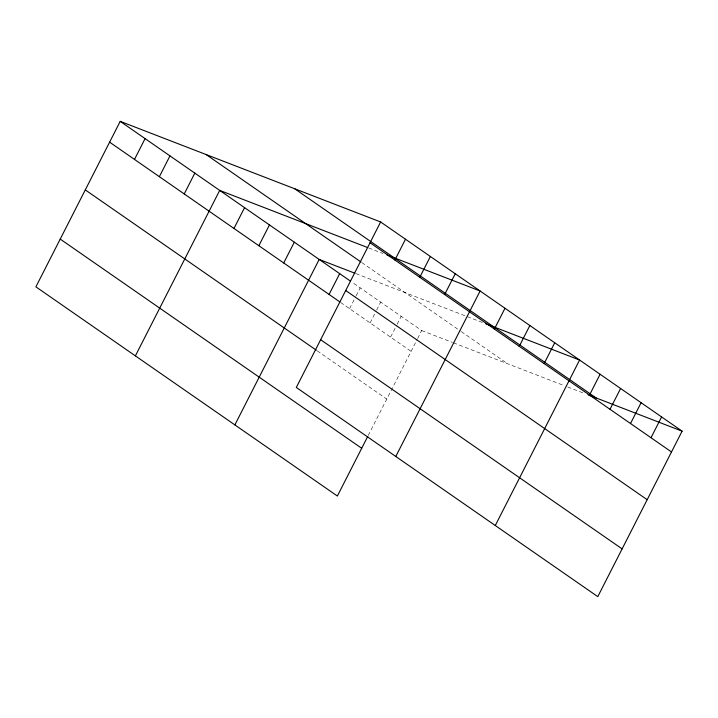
<?xml version="1.0" encoding="UTF-8"?>
<svg xmlns="http://www.w3.org/2000/svg" width="718" height="718" viewBox="0 0 718 718"><rect width="100%" height="100%" fill="white"/><g stroke="black" fill="none" stroke-linecap="round" stroke-linejoin="round"><path stroke-width="0.54" stroke-dasharray="3.59 2.69" d="M349.594 308.677L355.643 296.794M356.155 295.798L360.185 287.882M370.093 322.903L376.142 311.02M376.654 310.023L380.684 302.107M390.592 337.128L396.65 325.245M397.153 324.249L401.191 316.324M368.217 435.494L417.149 339.47M417.652 338.474L421.69 330.549L352.17 282.309M368.738 247.97L382.981 253.481M356.02 273.657L482.469 322.508M421.69 330.549L452.376 342.414M453.399 342.809L564.617 385.772M567.669 386.948L582.935 392.845M361.827 262.591L460.382 330.971M461.279 331.59L507.626 363.757M340.673 302.493L411.091 351.353M317.239 350.851L386.769 399.091"/><path stroke-width="1.08" d="M380.63 221.97L296.31 387.451L597.789 596.64L682.1 431.159L380.63 221.97L120.211 121.36L35.9 286.841L337.37 496.03L367.715 436.481M134.49 159.423L145.09 138.619M159.36 176.682L169.96 155.878M184.23 193.941L194.829 173.137M135.388 355.877L219.699 190.396L367.715 247.584M233.978 228.45L244.569 207.655M258.848 245.709L269.447 224.913M283.718 262.967L294.317 242.172M234.876 424.903L319.187 259.431L354.997 273.262M329.086 294.452L339.686 273.657M394.9 260.024L405.499 239.229M419.77 277.283L430.369 256.488M444.639 294.542L455.239 273.746M395.797 456.477L480.109 291.005L387.056 255.052M494.388 329.059L504.987 308.264M519.258 346.318L529.857 325.523M544.127 363.577L554.727 342.773M495.285 525.513L579.597 360.032L485.521 323.692M589.505 395.062L600.095 374.257M610.004 409.287L620.603 388.483M630.503 423.512L641.102 402.708M651.002 437.738L661.601 416.934M588.024 394.81L682.1 431.159M294.694 188.771L596.164 397.96M370.03 242.765L671.501 451.954M206.147 154.567L360.903 261.944M120.211 121.36L350.384 281.079M345.699 290.512L647.178 499.701M109.621 142.164L339.785 301.874M320.641 339.704L622.111 548.893M85.289 189.902L316.351 350.24M60.222 239.094L361.701 448.283"/></g></svg>
